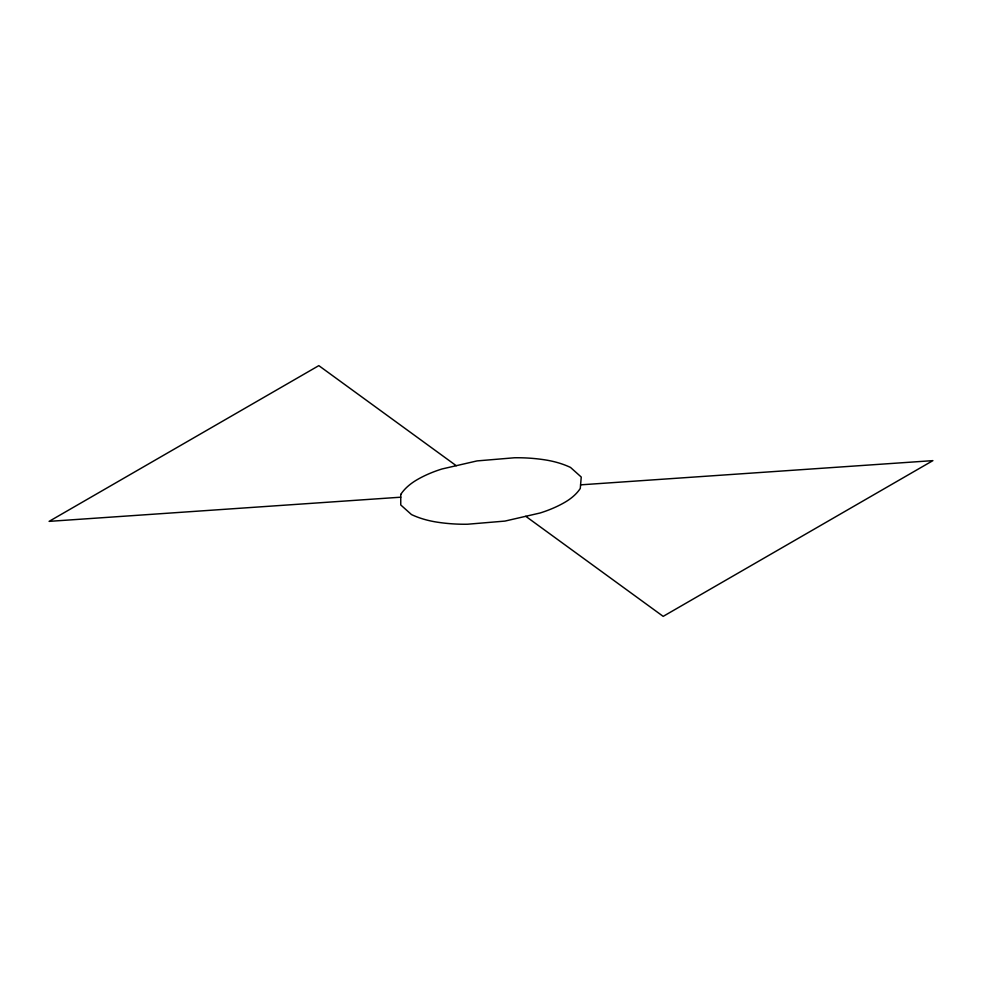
<?xml version="1.0" encoding="UTF-8"?>
<svg xmlns="http://www.w3.org/2000/svg" width="982" height="982" viewBox="0 0 982 982"><rect width="100%" height="100%" fill="white"/><g stroke="black" fill="none" stroke-linecap="round" stroke-linejoin="round"><path stroke-width="1.47" d="M400.754 497.199L49.1 521.368L318.819 365.635L456.249 465.701M580.583 484.85L932.9 460.632L663.181 616.365L525.751 516.299M400.766 494.412L400.754 504.957L411.483 514.568A68.175 39.354 0 0 0 437.051 522.142A106.768 61.645 0 0 0 467.579 524.228L504.957 521.086L540.051 513.009A106.768 61.645 0 0 0 564.687 502.403A68.175 39.354 0 0 0 580.276 488.459L581.246 477.043L570.517 467.432A68.175 39.354 0 0 0 544.949 459.858A106.768 61.645 0 0 0 514.421 457.772L477.043 460.914L441.949 468.991A106.768 61.645 0 0 0 417.313 479.597A72.386 41.796 0 0 0 400.766 494.412"/></g></svg>
